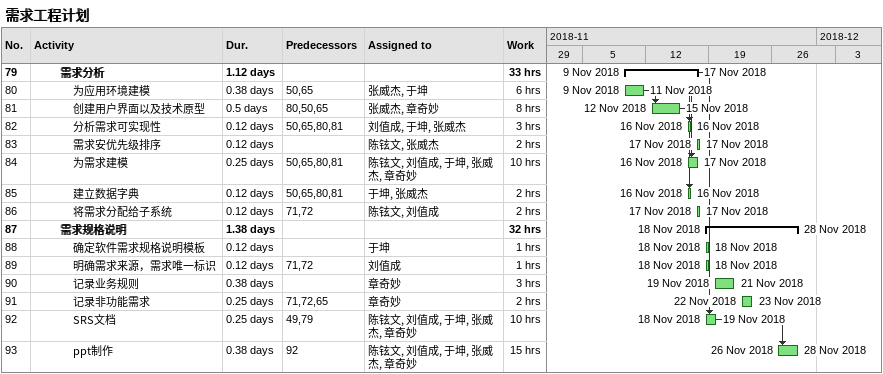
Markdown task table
需求工程计划

| ID | Level | Task | Duration | Start | Finish | Predecessors | Resources | Work (h) |
|---|---|---|---|---|---|---|---|---|
| 79 | 3 | **需求分析** | 1.12d | 2018-11-09 | 2018-11-17 |  |  | 33 |
| 80 | 4 | 为应用环境建模 | 0.38d | 2018-11-09 | 2018-11-11 | 50, 65 | 张威杰, 于坤 | 6 |
| 81 | 4 | 创建用户界面以及技术原型 | 0.5d | 2018-11-12 | 2018-11-15 | 80, 50, 65 | 张威杰, 章奇妙 | 8 |
| 82 | 4 | 分析需求可实现性 | 0.12d | 2018-11-16 | 2018-11-16 | 50, 65, 80, 81 | 刘值成, 于坤, 张威杰 | 3 |
| 83 | 4 | 需求安优先级排序 | 0.12d | 2018-11-17 | 2018-11-17 |  | 陈铉文, 张威杰 | 2 |
| 84 | 4 | 为需求建模 | 0.25d | 2018-11-16 | 2018-11-17 | 50, 65, 80, 81 | 陈铉文, 刘值成, 于坤, 张威杰, 章奇妙 | 10 |
| 85 | 4 | 建立数据字典 | 0.12d | 2018-11-16 | 2018-11-16 | 50, 65, 80, 81 | 于坤, 张威杰 | 2 |
| 86 | 4 | 将需求分配给子系统 | 0.12d | 2018-11-17 | 2018-11-17 | 71, 72 | 陈铉文, 刘值成 | 2 |
| 87 | 3 | **需求规格说明** | 1.38d | 2018-11-18 | 2018-11-28 |  |  | 32 |
| 88 | 4 | 确定软件需求规格说明模板 | 0.12d | 2018-11-18 | 2018-11-18 |  | 于坤 | 1 |
| 89 | 4 | 明确需求来源，需求唯一标识 | 0.12d | 2018-11-18 | 2018-11-18 | 71, 72 | 刘值成 | 1 |
| 90 | 4 | 记录业务规则 | 0.38d | 2018-11-19 | 2018-11-21 |  | 章奇妙 | 3 |
| 91 | 4 | 记录非功能需求 | 0.25d | 2018-11-22 | 2018-11-23 | 71, 72, 65 | 章奇妙 | 2 |
| 92 | 4 | SRS文档 | 0.25d | 2018-11-18 | 2018-11-19 | 49, 79 | 陈铉文, 刘值成, 于坤, 张威杰, 章奇妙 | 10 |
| 93 | 4 | ppt制作 | 0.38d | 2018-11-26 | 2018-11-28 | 92 | 陈铉文, 刘值成, 于坤, 张威杰, 章奇妙 | 15 |
